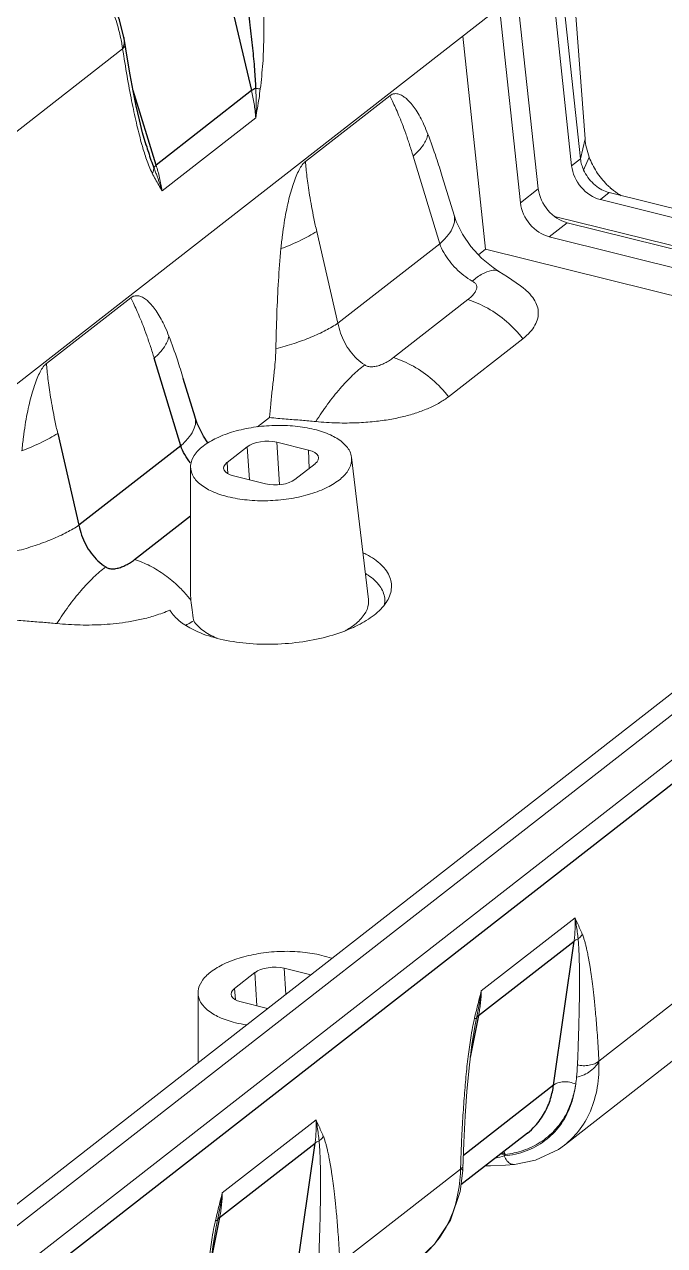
# Model space of a CAD drawing. Header units: inches. Extents: x 3700 to 4563, y 1353 to 2328.
# Drawn here: x 3946.94 to 3959.83, y 2089.83 to 2114.42 of the extents above; entities that cross this region are included whole.
import ezdxf

# ---------------------------------------------------------------- set-up
doc = ezdxf.new("R2010")
doc.units = ezdxf.units.IN
doc.header["$LTSCALE"] = 0.5
doc.layers.add('02___PRT_ALL_AXES', color=7, linetype='Continuous')
doc.layers.add('06___PRT_ALL_SURFS', color=7, linetype='Continuous')
doc.layers.add('from', color=7, linetype='Continuous', lineweight=13)

# ---------------------------------------------------------------- blocks, each defined once
blk = doc.blocks.new('*u77')
at = {"color": 7, "linetype": 'Continuous'}
for p, q in [((3.486, 36.443), (61.292, 81.514)), ((35.633, 54.86), (34.97, 60.991)), ((35.341, 61.28), (35.776, 55.475)), ((34.701, 60.781), (35.357, 54.645)), ((33.665, 59.973), (34.325, 53.927)), ((33.77, 53.494), (33.125, 59.553)), ((31.987, 58.665), (32.689, 52.064)), ((17.693, 55.345), (21.44, 58.267)), ((21.482, 58.617), (21.483, 58.616)), ((29.719, 56.815), (27.108, 54.78)), ((25.567, 56.129), (22.663, 53.865)), ((35.633, 54.86), (35.776, 55.475)), ((4.18, 9.501), (62.373, 54.873)), ((31.269, 52.228), (30.446, 54.943)), ((35.73, 54.513), (35.904, 54.91)), ((35.357, 54.645), (35.633, 54.86)), ((58.884, 54.227), (6.177, 13.132)), ((31.712, 53.11), (31.349, 54.309)), ((59.541, 54.064), (6.833, 12.968)), ((34.325, 53.927), (33.77, 53.494)), ((36.248, 53.597), (36.524, 53.812)), ((36.472, 53.827), (36.45, 53.834)), ((36.524, 53.812), (53.072, 49.696)), ((36.248, 53.597), (52.796, 49.48)), ((51.948, 48.819), (34.827, 53.078)), ((27.457, 52.612), (28.115, 49.77)), ((35.218, 52.881), (34.66, 52.446)), ((35.218, 52.881), (51.85, 48.743)), ((31.269, 52.228), (28.115, 49.77)), ((51.293, 48.308), (34.66, 52.446)), ((32.466, 51.89), (32.689, 52.064)), ((32.689, 52.064), (50.445, 47.647)), ((33.106, 51.367), (33.106, 51.367)), ((21.691, 50.556), (19.08, 48.521)), ((29.837, 48.702), (32.141, 50.499)), ((31.545, 47.491), (33.849, 49.287)), ((23.684, 46.85), (23.684, 46.851)), ((25.62, 46.552), (25.995, 46.844)), ((25.302, 45.94), (24.676, 45.451)), ((25.302, 45.94), (25.369, 44.913)), ((27.206, 45.832), (26.218, 46.077)), ((26.218, 46.077), (26.303, 44.768)), ((27.206, 45.832), (27.224, 45.27)), ((24.676, 45.451), (24.706, 45.103)), ((26.783, 44.926), (27.41, 45.415)), ((29.06, 41.211), (28.536, 45.613)), ((23.548, 41.395), (23.546, 45.316)), ((24.88, 45.034), (25.868, 44.789)), ((23.548, 41.395), (23.557, 41.181)), ((22.903, 40.877), (22.916, 40.856)), ((32.558, 29.078), (35.463, 31.343)), ((25.533, 29.645), (24.906, 29.156)), ((25.533, 29.645), (25.599, 28.618)), ((27.27, 29.578), (26.448, 29.783)), ((26.448, 29.783), (26.501, 28.978)), ((39.943, 29.82), (36.202, 26.902)), ((24.906, 29.156), (24.936, 28.809)), ((23.777, 26.855), (23.777, 29.021)), ((25.11, 28.739), (25.932, 28.535)), ((32.364, 28.028), (32.406, 28.232)), ((38.71, 27.089), (35.137, 24.303)), ((24.53, 22.819), (27.435, 25.084)), ((31.989, 23.567), (32.017, 24.387)), ((33.27, 23.966), (33.296, 24.013)), ((31.915, 23.56), (28.174, 20.643)), ((31.986, 23.516), (31.989, 23.567)), ((33.588, 23.699), (33.588, 23.699)), ((24.336, 21.768), (24.378, 21.973))]:
    blk.add_line(p, q, dxfattribs=at)
for points in [[(32.565, 51.782), (32.238, 52.14), (31.971, 52.53), (31.781, 52.915), (31.712, 53.11)], [(33.106, 51.367), (32.921, 51.488), (32.565, 51.782)], [(33.852, 50.864), (33.768, 50.93), (33.371, 51.204), (33.106, 51.367)], [(32.017, 24.387), (32.059, 25.204), (32.112, 25.968), (32.177, 26.694), (32.263, 27.415), (32.363, 28.028)], [(33.588, 23.699), (34.242, 23.834), (34.952, 24.171), (35.139, 24.305)], [(30.682, 20.83), (31.109, 21.233), (31.6, 21.975), (31.9, 22.86), (31.986, 23.516)], [(32.681, 23.657), (32.845, 23.66), (33.307, 23.677), (33.588, 23.699)], [(23.99, 18.127), (24.031, 18.945), (24.084, 19.709), (24.149, 20.435), (24.235, 21.156), (24.335, 21.769)]]:
    blk.add_lwpolyline(points, dxfattribs=at)
for centre, radius, start, end in [((16.421, 57.561), 5.068, 9.5294, 11.7489), ((16.581, 57.589), 4.906, 7.9392, 9.5258), ((4.433, 58.979), 21.385, 356.88, 358.9309), ((6.938, 59.277), 18.904, 353.166, 355.5649), ((15.223, 56.609), 10.355, 357.3409, 2.3961), ((32.449, 58.216), 10.812, 195.2774, 195.9323), ((36.746, 54.702), 0.917, 252.6094, 256.0164), ((37.998, 55.603), 2.185, 229.0934, 229.6367), ((37.989, 55.593), 2.172, 229.6368, 230.0802), ((20.331, 38.677), 4.084, 37.8147, 40.1395), ((31.354, 46.049), 9.909, 211.4673, 211.6096), ((23.802, 41.409), 1.045, 211.9407, 214.8555), ((24.433, 42.048), 1.947, 232.1295, 234.9528), ((26.855, 44.144), 4.18, 294.5978, 295.6817), ((25.438, 42.605), 2.809, 247.0914, 247.7127), ((22.229, 30.49), 10.425, 347.4911, 352.2154), ((37.047, 27.075), 4.841, 166.2635, 168.509), ((29.089, 27.067), 6.455, 354.1338, 357.5159), ((28.892, 27.086), 6.653, 352.2536, 354.1518), ((27.246, 23.645), 4.669, 358.526, 358.9511), ((81.884, 22.197), 49.987, 178.3036, 178.4373), ((14.201, 24.231), 10.425, 347.4911, 352.2154), ((29.019, 20.816), 4.841, 166.2635, 168.509)]:
    blk.add_arc(centre, radius, start, end, dxfattribs=at)
for centre, major_axis, ratio, start_param, end_param in [((36.196, 54.482), (-0.613, 0.79), 0.735268, 0.871588, 2.390024), ((35.164, 53.764), (-0.616, 0.787), 0.733649, 0.868832, 2.387268), ((34.609, 53.331), (-0.613, 0.79), 0.735672, 0.872284, 2.39072), ((25.863, 45.8), (0.663, 0.039), 0.46419, 0.977817, 2.548308), ((26.85, 45.555), (0.664, 0.04), 0.463928, 5.690029, 7.26052), ((25.236, 45.312), (0.664, 0.04), 0.463928, 2.548436, 4.118928), ((26.223, 45.066), (0.663, 0.039), 0.46419, -2.163776, -0.593284), ((26.093, 29.505), (0.663, 0.039), 0.46419, 0.977817, 2.548308), ((25.466, 29.017), (0.664, 0.04), 0.463928, 2.548436, 4.118928)]:
    blk.add_ellipse(centre, major_axis=major_axis, ratio=ratio, start_param=start_param, end_param=end_param, dxfattribs=at)
for points, start_tangent, end_tangent in [([(18.332, 62.787), (19.045, 62.287), (19.764, 61.617), (20.384, 60.849), (20.881, 60.014), (21.238, 59.142), (21.382, 58.593)], (0.856254, -0.516554), (0.203503, -0.979074)), ([(25.814, 58.58), (25.814, 59.527), (25.781, 60.534), (25.721, 61.605)], (0.016915, 0.999857), (-0.066563, 0.997782)), ([(21.486, 58.431), (21.439, 58.266)], (-0.143533, -0.989646), (-0.386005, -0.922497)), ([(21.514, 58.423), (21.508, 58.36), (21.44, 58.267)], (0.127296, -0.991865), (-0.744648, -0.667458)), ([(21.44, 58.267), (21.578, 57.419), (21.72, 56.656), (21.867, 55.974), (22.019, 55.367)], (0.150028, -0.988682), (0.263717, -0.9646)), ([(21.483, 58.616), (21.491, 58.478), (21.486, 58.431)], (0.180894, -0.983503), (-0.143533, -0.989646)), ([(25.438, 56.973), (25.48, 56.773), (25.517, 56.566), (25.546, 56.351), (25.567, 56.129)], (0.226665, -0.973973), (0.071537, -0.997438)), ([(25.567, 56.129), (25.618, 56.432), (25.668, 56.733), (25.708, 57.028)], (0.167993, 0.985788), (0.153721, 0.988114)), ([(25.569, 57.042), (25.624, 57.036), (25.672, 57.032), (25.702, 57.03)], (0.993806, -0.11113), (0.997743, -0.067149)), ([(30.902, 55.623), (30.781, 55.91), (30.658, 56.155), (30.536, 56.363), (30.414, 56.534), (30.293, 56.671), (30.172, 56.775), (30.054, 56.844), (29.939, 56.877), (29.825, 56.869), (29.719, 56.815)], (-0.364623, 0.931155), (-0.788621, -0.61488)), ([(29.719, 56.815), (29.804, 56.644), (29.897, 56.446), (29.995, 56.217), (30.102, 55.952), (30.215, 55.646), (30.333, 55.301), (30.446, 54.943)], (0.461767, -0.887001), (0.289851, -0.957072)), ([(30.902, 55.623), (30.763, 55.295), (30.446, 54.943)], (-0.148715, -0.98888), (-0.746721, -0.665137)), ([(30.902, 55.623), (31.164, 54.894), (31.347, 54.315)], (0.364518, -0.931196), (0.289613, -0.957144)), ([(22.052, 55.248), (22.18, 54.843), (22.357, 54.411)], (0.274725, -0.961523), (0.433165, -0.901315)), ([(35.776, 55.475), (35.817, 55.203), (35.904, 54.91)], (0.07474, -0.997203), (0.351547, -0.93617)), ([(35.904, 54.91), (36.128, 54.462), (36.452, 54.059), (36.567, 53.951)], (0.351548, -0.93617), (0.755782, -0.654823)), ([(22.41, 54.579), (22.402, 54.523), (22.384, 54.467), (22.357, 54.411)], (-0.059711, -0.998216), (-0.490237, -0.871589)), ([(22.41, 54.579), (22.462, 54.446), (22.508, 54.323), (22.548, 54.211), (22.583, 54.109), (22.614, 54.017), (22.64, 53.936), (22.663, 53.865)], (0.368358, -0.929684), (0.292884, -0.956148)), ([(22.663, 53.865), (22.628, 54.07), (22.585, 54.272), (22.535, 54.471), (22.478, 54.665)], (-0.144965, 0.989437), (-0.298547, 0.954395)), ([(27.108, 54.78), (27.008, 54.673), (26.912, 54.519), (26.821, 54.325), (26.734, 54.094), (26.652, 53.832), (26.578, 53.543), (26.509, 53.224), (26.447, 52.874), (26.393, 52.492), (26.347, 52.077)], (-0.788621, -0.61488), (-0.093222, -0.995645)), ([(27.457, 52.612), (27.37, 53.007), (27.296, 53.386), (27.236, 53.731), (27.19, 54.039), (27.154, 54.314), (27.127, 54.56), (27.108, 54.78)], (-0.225678, 0.974202), (-0.074854, 0.997194)), ([(35.73, 54.513), (35.667, 54.683), (35.633, 54.86)], (-0.413037, 0.910714), (-0.107485, 0.994207)), ([(36.45, 53.834), (36.247, 53.928), (36.038, 54.086), (35.862, 54.285), (35.73, 54.513)], (-0.94712, 0.320881), (-0.413037, 0.910714)), ([(22.357, 54.411), (22.456, 54.228), (22.559, 54.047), (22.663, 53.865)], (0.470268, -0.882524), (0.496921, -0.867796)), ([(36.596, 53.927), (36.842, 53.75), (36.897, 53.718)], (0.766946, -0.641712), (0.869546, -0.493851)), ([(31.269, 52.228), (31.533, 52.506), (31.689, 52.772), (31.729, 53.017), (31.712, 53.11)], (0.748982, 0.662591), (-0.290844, 0.95677)), ([(26.347, 52.077), (26.964, 52.337), (27.457, 52.612)], (0.93732, 0.34847), (0.835142, 0.550035)), ([(32.277, 51.074), (32.017, 51.247), (31.777, 51.458), (31.567, 51.698), (31.395, 51.958), (31.269, 52.228)], (-0.869664, 0.493645), (-0.352361, 0.935864)), ([(26.347, 52.077), (26.271, 51.083), (26.22, 50.047), (26.189, 48.971)], (-0.092996, -0.995666), (-0.020299, -0.999794)), ([(32.277, 51.074), (32.599, 51.296), (32.871, 51.4), (33.082, 51.38), (33.106, 51.367)], (0.774291, 0.63283), (0.851321, -0.524645)), ([(32.141, 50.499), (32.25, 50.593), (32.335, 50.687), (32.392, 50.779), (32.416, 50.866), (32.405, 50.945), (32.358, 51.015), (32.277, 51.074)], (0.788603, 0.614903), (-0.869553, 0.493839)), ([(33.849, 49.287), (34.067, 49.489), (34.222, 49.703), (34.307, 49.921), (34.322, 50.136), (34.273, 50.346), (34.154, 50.56), (33.951, 50.782), (33.852, 50.865)], (0.788415, 0.615144), (-0.785653, 0.618667)), ([(22.874, 49.364), (22.753, 49.651), (22.63, 49.896), (22.508, 50.103), (22.386, 50.274), (22.265, 50.412), (22.144, 50.516), (22.026, 50.585), (21.911, 50.618), (21.797, 50.61), (21.691, 50.556)], (-0.364623, 0.931155), (-0.788621, -0.61488)), ([(21.691, 50.556), (21.776, 50.385), (21.869, 50.186), (21.967, 49.957), (22.074, 49.693), (22.187, 49.386), (22.305, 49.042), (22.419, 48.684)], (0.461767, -0.887001), (0.289851, -0.957072)), ([(32.141, 50.499), (32.759, 50.228), (33.34, 49.816), (33.849, 49.287)], (0.954829, -0.297155), (0.625545, -0.780188)), ([(28.115, 49.77), (27.739, 49.547), (27.279, 49.334), (26.756, 49.14), (26.189, 48.971)], (-0.827168, -0.561955), (-0.966745, -0.255743)), ([(28.115, 49.77), (28.194, 49.462), (28.323, 49.168), (28.495, 48.898), (28.704, 48.664), (28.943, 48.475)], (0.167623, -0.985851), (0.834957, -0.550315)), ([(22.874, 49.364), (22.735, 49.036), (22.419, 48.684)], (-0.148715, -0.98888), (-0.746721, -0.665137)), ([(22.874, 49.364), (23.136, 48.635), (23.319, 48.056)], (0.364518, -0.931196), (0.289613, -0.957144)), ([(26.189, 48.971), (26.167, 48.548), (26.125, 48.115), (26.076, 47.684), (26.031, 47.258), (25.995, 46.844)], (-0.020303, -0.999794), (-0.072252, -0.997386)), ([(19.08, 48.521), (18.98, 48.414), (18.884, 48.26), (18.793, 48.066), (18.706, 47.835), (18.624, 47.573), (18.55, 47.284), (18.481, 46.965), (18.419, 46.615), (18.365, 46.232), (18.319, 45.817)], (-0.788621, -0.61488), (-0.093222, -0.995645)), ([(19.429, 46.353), (19.342, 46.748), (19.268, 47.127), (19.208, 47.472), (19.162, 47.78), (19.126, 48.055), (19.099, 48.301), (19.08, 48.521)], (-0.225678, 0.974202), (-0.074854, 0.997194)), ([(28.943, 48.475), (28.57, 48.155), (28.181, 47.743), (27.795, 47.257), (27.429, 46.721)], (-0.802292, -0.596931), (-0.533559, -0.845763)), ([(28.943, 48.475), (29.044, 48.43), (29.163, 48.417), (29.295, 48.432), (29.435, 48.474), (29.575, 48.536), (29.712, 48.614), (29.837, 48.702)], (0.835172, -0.549989), (0.788639, 0.614857)), ([(29.837, 48.702), (30.455, 48.431), (31.036, 48.019), (31.545, 47.491)], (0.954828, -0.297158), (0.625547, -0.780187)), ([(27.429, 46.721), (28.091, 46.678), (28.704, 46.682), (29.246, 46.721), (29.726, 46.788), (30.159, 46.879), (30.562, 46.995), (30.936, 47.139), (31.268, 47.306), (31.545, 47.491)], (0.995093, -0.098944), (0.788826, 0.614617)), ([(23.241, 45.969), (23.505, 46.246), (23.661, 46.513), (23.701, 46.758), (23.684, 46.85)], (0.748982, 0.662591), (-0.290844, 0.95677)), ([(28.535, 45.613), (28.479, 45.8), (28.255, 46.074), (27.881, 46.305), (27.381, 46.476), (26.79, 46.576), (26.148, 46.599), (25.499, 46.541), (24.887, 46.409), (24.353, 46.209), (23.935, 45.957)], (-0.124068, 0.992274), (-0.788621, -0.61488)), ([(25.995, 46.844), (26.51, 46.797), (26.99, 46.759), (27.429, 46.721)], (0.9944, -0.105681), (0.995091, -0.098967)), ([(18.319, 45.817), (18.936, 46.078), (19.429, 46.353)], (0.93732, 0.34847), (0.835142, 0.550035)), ([(23.935, 45.957), (23.661, 45.669), (23.549, 45.365), (23.547, 45.317)], (-0.788621, -0.61488), (0.009778, -0.999952)), ([(28.151, 44.909), (28.425, 45.197), (28.537, 45.501), (28.535, 45.613)], (0.788621, 0.61488), (-0.124068, 0.992274)), ([(23.547, 45.317), (23.606, 45.066), (23.83, 44.792), (24.205, 44.561), (24.705, 44.39), (25.296, 44.29), (25.938, 44.267), (26.587, 44.325), (27.199, 44.457), (27.732, 44.657), (28.151, 44.909)], (0.009778, -0.999952), (0.788621, 0.61488)), ([(20.087, 43.51), (19.711, 43.288), (19.251, 43.075), (18.728, 42.88), (18.161, 42.711)], (-0.827168, -0.561955), (-0.966745, -0.255743)), ([(21.809, 42.443), (22.288, 42.247), (22.75, 41.964), (23.178, 41.604), (23.453, 41.31)], (0.954828, -0.297158), (0.64466, -0.764469)), ([(29.691, 41.259), (29.762, 41.48), (29.724, 41.89), (29.465, 42.272), (29.001, 42.602), (28.893, 42.656)], (0.426368, 0.90455), (-0.902175, 0.43137)), ([(20.915, 42.215), (20.542, 41.896), (20.153, 41.484), (19.767, 40.998), (19.401, 40.461)], (-0.802292, -0.596931), (-0.533559, -0.845763)), ([(29.55, 41.01), (29.564, 41.244), (29.411, 41.623), (29.054, 41.958), (28.971, 42.012)], (0.209753, 0.977754), (-0.852567, 0.522618)), ([(28.666, 40.377), (29.179, 40.681), (29.576, 41.068), (29.691, 41.259)], (0.901168, 0.433469), (0.426368, 0.90455)), ([(19.401, 40.461), (19.76, 40.433), (20.128, 40.417), (20.5, 40.417), (20.872, 40.432), (21.242, 40.464), (21.623, 40.516), (22.024, 40.594), (22.453, 40.71), (22.903, 40.877)], (0.995093, -0.098944), (0.916379, 0.400312)), ([(23.557, 41.181), (23.591, 40.887), (23.646, 40.549)], (0.081083, -0.996707), (0.170335, -0.985386)), ([(28.635, 40.433), (28.932, 40.742), (29.06, 41.07), (29.059, 41.211)], (0.788621, 0.61488), (-0.121594, 0.99258)), ([(17.967, 40.585), (18.482, 40.537), (18.962, 40.5), (19.401, 40.461)], (0.9944, -0.105681), (0.995091, -0.098967)), ([(22.945, 40.811), (23.238, 40.511)], (0.5713, -0.820742), (0.789234, -0.614093)), ([(23.406, 40.414), (23.457, 40.44), (23.646, 40.549)], (0.890266, 0.45544), (0.849171, 0.528118)), ([(23.646, 40.549), (23.917, 40.258), (24.344, 40.018)], (0.517625, -0.855608), (0.921121, -0.389277)), ([(23.315, 40.454), (23.519, 40.327)], (0.81852, -0.574478), (0.875531, -0.483162)), ([(23.519, 40.327), (23.769, 40.205), (24.461, 39.98), (25.27, 39.85), (26.144, 39.822), (27.027, 39.9), (27.861, 40.077), (28.594, 40.343)], (0.875531, -0.483162), (0.909207, 0.416345)), ([(28.333, 40.236), (28.635, 40.433)], (0.876146, 0.482045), (0.788621, 0.61488)), ([(35.432, 30.62), (35.452, 30.795), (35.464, 30.974), (35.468, 31.156), (35.463, 31.343)], (0.138015, 0.99043), (-0.045444, 0.998967)), ([(35.463, 31.343), (35.539, 31.176), (35.614, 31.007), (35.689, 30.832)], (0.413489, -0.910509), (0.386009, -0.922495)), ([(35.463, 31.343), (35.503, 31.124), (35.534, 30.907), (35.558, 30.689)], (0.194364, -0.980929), (0.086261, -0.996273)), ([(35.432, 30.62), (35.488, 30.659), (35.558, 30.689)], (0.763922, 0.645308), (0.944381, 0.328852)), ([(35.558, 30.689), (35.564, 30.626), (35.569, 30.565), (35.574, 30.507), (35.577, 30.451), (35.58, 30.395), (35.583, 30.337), (35.586, 30.277), (35.589, 30.211), (35.591, 30.137), (35.594, 30.057), (35.596, 29.968), (35.598, 29.871), (35.599, 29.766), (35.601, 29.652), (35.601, 29.53), (35.602, 29.399), (35.602, 29.256), (35.601, 29.102), (35.599, 28.934), (35.597, 28.751), (35.594, 28.55), (35.589, 28.328), (35.583, 28.08), (35.575, 27.799), (35.565, 27.49), (35.553, 27.153), (35.538, 26.788)], (0.111154, -0.993803), (-0.042906, -0.999079)), ([(35.689, 30.832), (35.652, 30.781), (35.608, 30.733), (35.558, 30.689)], (-0.527447, -0.849588), (-0.792602, -0.609739)), ([(35.689, 30.832), (35.712, 30.774), (35.732, 30.718), (35.749, 30.663), (35.765, 30.61), (35.78, 30.557), (35.794, 30.502), (35.808, 30.443), (35.823, 30.379), (35.839, 30.308), (35.856, 30.229), (35.873, 30.142), (35.891, 30.046), (35.909, 29.942), (35.928, 29.829), (35.947, 29.708), (35.966, 29.576), (35.986, 29.433), (36.006, 29.277), (36.027, 29.107), (36.048, 28.922), (36.069, 28.718), (36.091, 28.491), (36.114, 28.237), (36.137, 27.949), (36.16, 27.63), (36.181, 27.282), (36.202, 26.902)], (0.385924, -0.922531), (0.048744, -0.998811)), ([(27.916, 30.09), (27.611, 30.181), (27.02, 30.281), (26.378, 30.304), (25.729, 30.247), (25.117, 30.114), (24.584, 29.915), (24.165, 29.662)], (-0.94077, 0.339045), (-0.788621, -0.61488)), ([(24.165, 29.662), (23.891, 29.375), (23.779, 29.071), (23.777, 29.022)], (-0.788621, -0.61488), (0.009778, -0.999952)), ([(23.777, 29.022), (23.837, 28.771), (24.061, 28.497), (24.435, 28.266), (24.935, 28.095), (25.289, 28.024)], (0.009778, -0.999952), (0.98852, -0.151091)), ([(32.345, 28.225), (32.415, 28.513), (32.486, 28.796), (32.558, 29.078)], (0.234056, 0.972223), (0.245906, 0.969294)), ([(32.558, 29.078), (32.549, 28.882), (32.532, 28.689), (32.507, 28.5), (32.474, 28.314)], (-0.024323, -0.999704), (-0.19809, -0.980184)), ([(31.919, 23.677), (31.944, 24.374), (31.984, 25.133), (32.033, 25.841), (32.091, 26.502), (32.159, 27.123), (32.242, 27.698), (32.304, 28.04)], (0.029604, 0.999562), (0.200186, 0.979758)), ([(32.345, 28.225), (32.374, 28.225), (32.395, 28.227), (32.406, 28.232)], (0.999265, -0.038331), (0.758146, 0.652085)), ([(32.406, 28.232), (32.432, 28.276), (32.474, 28.314)], (0.35928, 0.93323), (0.814255, 0.580507)), ([(36.202, 26.903), (36.152, 26.087), (35.938, 25.354), (35.569, 24.732), (35.139, 24.305)], (0.038773, -0.999248), (-0.78778, -0.615957)), ([(35.51, 26.408), (35.698, 26.461), (35.896, 26.565), (36.072, 26.715), (36.203, 26.903)], (0.985794, 0.167959), (0.442218, 0.896907)), ([(36.203, 26.903), (36.073, 26.824), (35.904, 26.776), (35.716, 26.763), (35.538, 26.788)], (-0.747886, -0.663828), (-0.967911, 0.251292)), ([(35.484, 26.189), (35.316, 25.496), (34.991, 24.904), (34.529, 24.44), (33.949, 24.123), (33.27, 23.966)], (-0.128704, -0.991683), (-0.994748, -0.102356)), ([(33.296, 24.013), (33.86, 24.137), (34.385, 24.388), (34.831, 24.76), (35.163, 25.222), (35.375, 25.721), (35.484, 26.189)], (0.993648, 0.112531), (0.140927, 0.99002)), ([(35.484, 26.189), (35.3, 26.25), (35.108, 26.265), (34.931, 26.234), (34.797, 26.162)], (-0.899661, 0.436589), (-0.763922, -0.645308)), ([(27.404, 24.361), (27.424, 24.535), (27.436, 24.714), (27.44, 24.897), (27.435, 25.084)], (0.138015, 0.99043), (-0.045444, 0.998967)), ([(27.435, 25.084), (27.511, 24.917), (27.586, 24.747), (27.661, 24.573)], (0.413489, -0.910509), (0.386009, -0.922495)), ([(27.435, 25.084), (27.475, 24.865), (27.506, 24.647), (27.53, 24.43)], (0.194364, -0.980929), (0.086261, -0.996273)), ([(27.404, 24.361), (27.461, 24.399), (27.53, 24.43)], (0.763922, 0.645308), (0.944381, 0.328852)), ([(27.53, 24.43), (27.536, 24.366), (27.541, 24.305), (27.546, 24.247), (27.549, 24.191), (27.552, 24.135), (27.555, 24.078), (27.558, 24.017), (27.561, 23.951), (27.563, 23.878), (27.566, 23.797), (27.568, 23.709), (27.57, 23.612), (27.571, 23.506), (27.573, 23.393), (27.573, 23.271), (27.574, 23.139), (27.574, 22.997), (27.573, 22.842), (27.571, 22.674), (27.569, 22.491), (27.566, 22.291), (27.561, 22.069), (27.555, 21.82), (27.547, 21.54), (27.537, 21.231), (27.525, 20.894), (27.51, 20.528)], (0.111154, -0.993803), (-0.042906, -0.999079)), ([(27.661, 24.573), (27.624, 24.521), (27.58, 24.473), (27.53, 24.43)], (-0.527447, -0.849588), (-0.792602, -0.609739)), ([(27.661, 24.573), (27.684, 24.515), (27.704, 24.458), (27.721, 24.404), (27.737, 24.351), (27.752, 24.297), (27.766, 24.242), (27.78, 24.184), (27.795, 24.12), (27.811, 24.049), (27.828, 23.97), (27.845, 23.883), (27.863, 23.787), (27.881, 23.683), (27.9, 23.57), (27.919, 23.448), (27.938, 23.317), (27.958, 23.174), (27.978, 23.018), (27.999, 22.848), (28.02, 22.662), (28.041, 22.459), (28.063, 22.232), (28.086, 21.977), (28.109, 21.69), (28.132, 21.37), (28.153, 21.022), (28.174, 20.643)], (0.385924, -0.922531), (0.048744, -0.998811)), ([(33.27, 23.966), (33, 23.901)], (-0.963113, -0.269098), (-0.980062, -0.198691)), ([(33.588, 23.699), (33.584, 23.699), (33.464, 23.725), (33.354, 23.818), (33.27, 23.966)], (-0.994494, -0.104794), (-0.366286, 0.930502)), ([(30.682, 20.83), (31.14, 21.277), (31.552, 21.93), (31.814, 22.698), (31.914, 23.525)], (0.788364, 0.615209), (0.025728, 0.999669)), ([(31.915, 23.56), (31.984, 23.636)], (0.82736, 0.561672), (0.358151, 0.933664)), ([(31.915, 23.559), (31.93, 23.554)], (0.920715, -0.390235), (0.961545, -0.274646)), ([(31.93, 23.554), (31.981, 23.525), (31.979, 23.519)], (0.961545, -0.274646), (-0.347305, -0.937752)), ([(31.984, 23.636), (31.992, 23.674)], (0.358151, 0.933664), (0.019681, 0.999806)), ([(24.317, 21.966), (24.387, 22.253), (24.458, 22.537), (24.53, 22.819)], (0.234056, 0.972223), (0.245906, 0.969294)), ([(24.53, 22.819), (24.521, 22.623), (24.504, 22.43), (24.479, 22.24), (24.446, 22.054)], (-0.024323, -0.999704), (-0.19809, -0.980184)), ([(24.317, 21.966), (24.346, 21.965), (24.367, 21.968), (24.378, 21.973)], (0.999265, -0.038331), (0.758146, 0.652085)), ([(24.378, 21.973), (24.404, 22.016), (24.446, 22.054)], (0.35928, 0.93323), (0.814255, 0.580507)), ([(23.891, 17.418), (23.916, 18.114), (23.956, 18.874), (24.005, 19.581), (24.063, 20.243), (24.131, 20.863), (24.214, 21.439), (24.276, 21.78)], (0.029604, 0.999562), (0.200186, 0.979758))]:
    blk.add_spline(points, degree=3, dxfattribs=dict(at, start_tangent=start_tangent, end_tangent=end_tangent))
at = {"layer": '02___PRT_ALL_AXES', "color": 7, "linetype": 'Continuous'}
blk.add_line((5.09, 9.474), (62.896, 54.544), dxfattribs=at)
at = {"layer": '06___PRT_ALL_SURFS', "color": 7, "linetype": 'Continuous'}
for p, q in [((24.244, 62.027), (25.438, 56.973)), ((21.499, 58.523), (21.482, 58.617)), ((21.58, 58.007), (21.499, 58.523)), ((22.478, 54.665), (21.763, 56.98)), ((25.438, 56.973), (22.478, 54.665)), ((22.166, 55.29), (22.168, 55.284)), ((23.241, 45.969), (22.419, 48.684)), ((23.684, 46.851), (23.321, 48.05)), ((19.429, 46.353), (20.087, 43.51)), ((23.241, 45.969), (20.087, 43.51)), ((21.809, 42.443), (23.547, 43.798)), ((32.474, 28.314), (35.432, 30.62)), ((34.797, 26.162), (35.432, 30.62)), ((32.474, 28.314), (32.217, 27.026)), ((34.797, 26.162), (32.004, 23.984)), ((33.988, 24.675), (31.927, 23.069)), ((24.446, 22.054), (27.404, 24.361)), ((26.769, 19.903), (27.404, 24.361)), ((24.446, 22.054), (24.189, 20.766))]:
    blk.add_line(p, q, dxfattribs=at)
for points in [[(21.482, 58.616), (21.348, 59.17), (20.988, 60.084), (20.472, 60.955), (19.82, 61.749), (19.061, 62.432), (18.396, 62.88)], [(22.168, 55.284), (22.058, 55.667), (21.958, 56.066), (21.861, 56.498), (21.766, 56.962), (21.673, 57.463), (21.58, 58.007)], [(24.086, 46.061), (23.943, 46.271), (23.753, 46.655), (23.684, 46.85)]]:
    blk.add_lwpolyline(points, dxfattribs=at)
blk.add_arc((32.017, 12.463), 11.62, 83.6806, 84.3819, dxfattribs=at)
for points, start_tangent, end_tangent in [([(25.569, 57.042), (25.536, 57.633), (25.477, 58.29), (25.398, 59.005), (25.303, 59.774), (25.19, 60.605), (25.059, 61.502)], (-0.020278, 0.999794), (-0.150133, 0.988666)), ([(25.569, 57.042), (25.497, 57.008), (25.438, 56.973)], (-0.920107, -0.391667), (-0.828001, -0.560727)), ([(22.168, 55.284), (22.238, 55.062), (22.41, 54.579)], (0.295315, -0.9554), (0.379656, -0.925128)), ([(22.478, 54.665), (22.436, 54.621), (22.41, 54.579)], (-0.748069, -0.663621), (-0.392568, -0.919723)), ([(23.539, 45.438), (23.367, 45.699), (23.241, 45.969)], (-0.606638, 0.794978), (-0.352361, 0.935864)), ([(20.087, 43.51), (20.166, 43.203), (20.295, 42.908), (20.467, 42.639), (20.676, 42.405), (20.915, 42.215)], (0.167623, -0.985851), (0.834957, -0.550315)), ([(20.915, 42.215), (21.016, 42.171), (21.135, 42.157), (21.267, 42.173), (21.407, 42.214), (21.547, 42.277), (21.684, 42.355), (21.809, 42.443)], (0.835172, -0.549989), (0.788639, 0.614857)), ([(33.988, 24.675), (34.226, 24.895), (34.52, 25.304), (34.706, 25.745), (34.797, 26.162)], (0.787977, 0.615704), (0.137279, 0.990532)), ([(33.296, 24.013), (33.253, 24.101)], (-0.372632, 0.927979), (-0.515127, 0.857114))]:
    blk.add_spline(points, degree=3, dxfattribs=dict(at, start_tangent=start_tangent, end_tangent=end_tangent))

msp = doc.modelspace()

# ---------------------------------------------------------------- block references
at = {"layer": 'from', "xscale": 0.650000000000091, "yscale": 0.6499999999999773, "zscale": 0.65}
msp.add_blockref('*u77', (3934.978, 2076.055, 0), dxfattribs=at)

doc.saveas('drawing.dxf')
